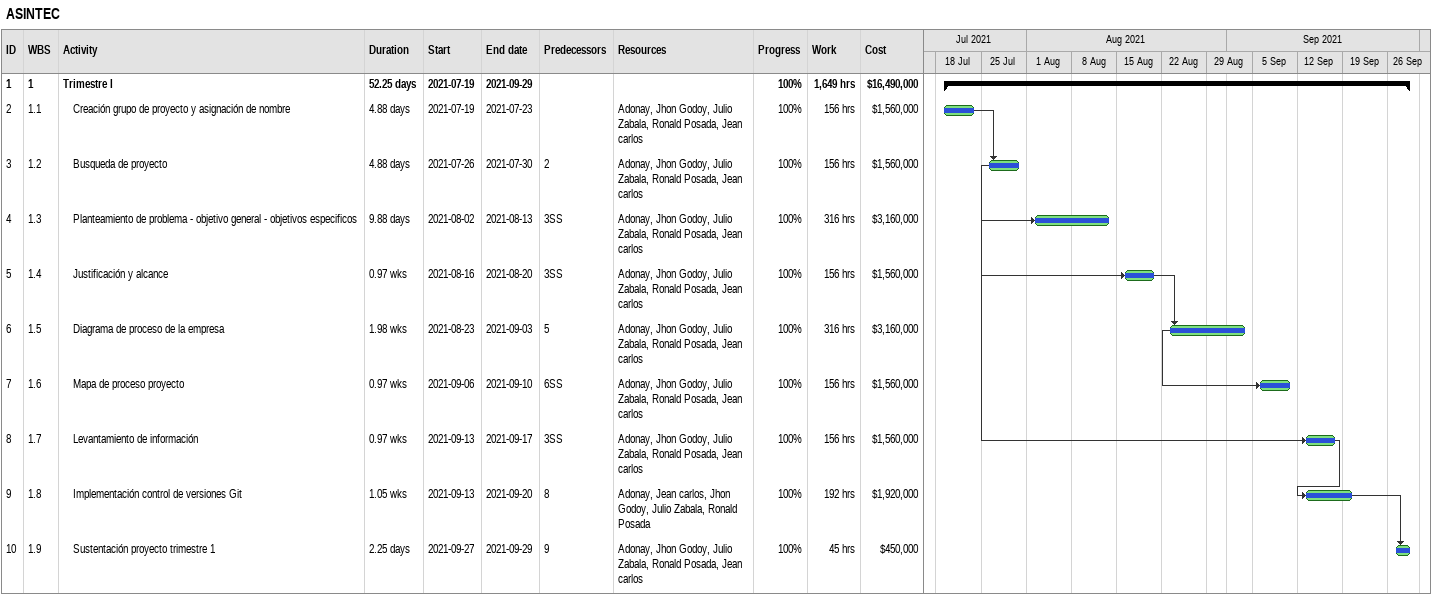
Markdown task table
ASINTEC

| ID | WBS | Task | Duration | Start | Finish | Predecessors | Resources | % complete | Work (h) | Cost ($) |
|---|---|---|---|---|---|---|---|---|---|---|
| 1 | 1 | **Trimestre I** | 52.25d | 2021-07-19 | 2021-09-29 |  |  | 100 | 1649 | 16490000 |
| 2 | 1.1 | Creación grupo de proyecto y asignación de nombre | 4.88d | 2021-07-19 | 2021-07-23 |  | Adonay, Jhon Godoy, Julio Zabala, Ronald Posada, Jean carlos | 100 | 156 | 1560000 |
| 3 | 1.2 | Busqueda de proyecto | 4.88d | 2021-07-26 | 2021-07-30 | 2 | Adonay, Jhon Godoy, Julio Zabala, Ronald Posada, Jean carlos | 100 | 156 | 1560000 |
| 4 | 1.3 | Planteamiento de problema - objetivo general - objetivos especificos | 9.88d | 2021-08-02 | 2021-08-13 | 3SS | Adonay, Jhon Godoy, Julio Zabala, Ronald Posada, Jean carlos | 100 | 316 | 3160000 |
| 5 | 1.4 | Justificación y alcance | 0.97w | 2021-08-16 | 2021-08-20 | 3SS | Adonay, Jhon Godoy, Julio Zabala, Ronald Posada, Jean carlos | 100 | 156 | 1560000 |
| 6 | 1.5 | Diagrama de proceso de la empresa | 1.98w | 2021-08-23 | 2021-09-03 | 5 | Adonay, Jhon Godoy, Julio Zabala, Ronald Posada, Jean carlos | 100 | 316 | 3160000 |
| 7 | 1.6 | Mapa de proceso proyecto | 0.97w | 2021-09-06 | 2021-09-10 | 6SS | Adonay, Jhon Godoy, Julio Zabala, Ronald Posada, Jean carlos | 100 | 156 | 1560000 |
| 8 | 1.7 | Levantamiento de información | 0.97w | 2021-09-13 | 2021-09-17 | 3SS | Adonay, Jhon Godoy, Julio Zabala, Ronald Posada, Jean carlos | 100 | 156 | 1560000 |
| 9 | 1.8 | Implementación control de versiones Git | 1.05w | 2021-09-13 | 2021-09-20 | 8 | Adonay, Jean carlos, Jhon Godoy, Julio Zabala, Ronald Posada | 100 | 192 | 1920000 |
| 10 | 1.9 | Sustentación proyecto trimestre 1 | 2.25d | 2021-09-27 | 2021-09-29 | 9 | Adonay, Jhon Godoy, Julio Zabala, Ronald Posada, Jean carlos | 100 | 45 | 450000 |
